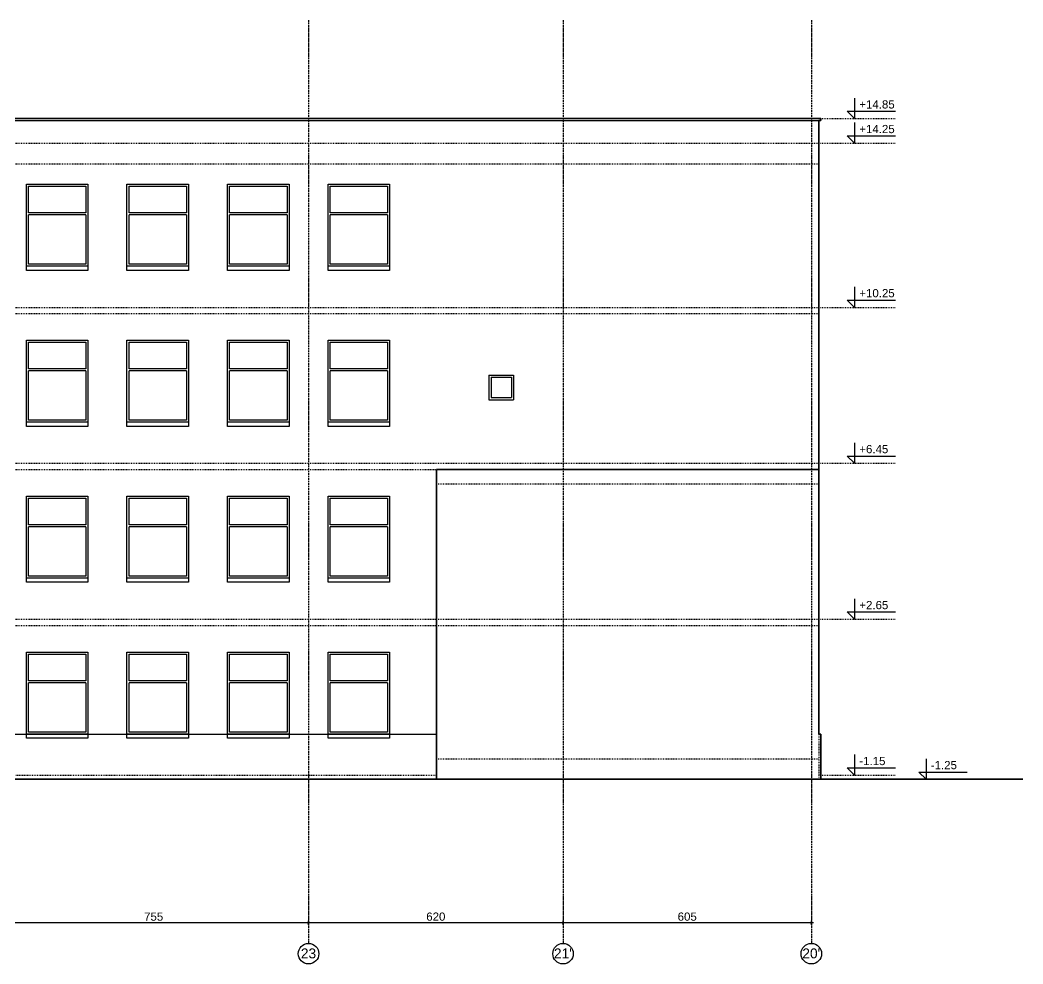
# Model space of a CAD drawing. Header units: inches. Extents: x -72385 to 39588, y -6525 to 66685.
# Drawn here: x 37144 to 39588, y 18051 to 20351 of the extents above; entities that cross this region are included whole.
import ezdxf

# ---------------------------------------------------------------- set-up
doc = ezdxf.new("R2010")
doc.units = ezdxf.units.IN
doc.header["$MEASUREMENT"] = 0
doc.linetypes.add('DashDot', pattern=[0.6, 0.4, -0.1, 0, -0.1])
doc.linetypes.add('Hidden', pattern=[0.4, 0.2, -0.2])
for name, color, linetype, lineweight in [('Надписи коти външни', 252, 'Continuous', 25), ('Надписи нива', 252, 'Continuous', 25), ('Надписи Оси', 252, 'Continuous', 25), ('Оси', 252, 'DashDot', 25), ('Фасади Разрези дебело', 7, 'Continuous', 35), ('Фасади Разрези пунктир', 253, 'Hidden', 25), ('Фасади Разрези тънко', 253, 'Continuous', 25)]:
    doc.layers.add(name, color=color, linetype=linetype, lineweight=lineweight)
doc.styles.add('Arial Regular', font='arial.ttf')
doc.styles.get("Standard").update_dxf_attribs({"font": 'arial.ttf'})
doc.dimstyles.new('Annotative', dxfattribs={"dimscale": 0, "dimtxt": 20, "dimasz": 5, "dimexe": 5, "dimexo": 5, "dimgap": 5, "dimtad": 1, "dimdec": 0, "dimzin": 0, "dimdsep": 46, "dimtxsty": 'Standard', "dimblk": 'ARCHTICK', "dimcen": 5, "dimdle": 5, "dimadec": 0, "dimazin": 0, "dimtfac": 1, "dimtdec": 0, "dimtofl": 0, "dimtmove": 0, "dimatfit": 3, "dimldrblk": 'ARCHTICK', "dimfxl": 5, "dimfxlon": 1, "dimtolj": 1, "dimtzin": 0, "dimarcsym": 1})

# ---------------------------------------------------------------- blocks, each defined once
blk = doc.blocks.new('_ArchTick')
at = {"color": 0, "linetype": 'ByBlock', "const_width": 0.15}
blk.add_lwpolyline([(-0.5, -0.5), (0.5, 0.5)], dxfattribs=at)
blk = doc.blocks.new('*D7046')
at = {"layer": 'Defpoints', "color": 0, "ltscale": 10, "transparency": 16777216}
for p in [(38467.3, 18150.9), (38467.3, 18100.9), (39072.3, 18100.9)]:
    blk.add_point(p, dxfattribs=at)
at = {"layer": 'Надписи коти външни', "color": 0, "lineweight": -2, "ltscale": 10, "transparency": 16777216}
for p, q in [((38467.3, 18145.9), (38467.3, 18155.9)), ((39072.3, 18145.9), (39072.3, 18155.9)), ((39077.3, 18150.9), (38462.3, 18150.9))]:
    blk.add_line(p, q, dxfattribs=at)
at = {"layer": 'Надписи коти външни', "color": 0, "lineweight": -2, "ltscale": 10, "transparency": 16777216, "xscale": 5, "yscale": 5, "zscale": 5}
for p, rotation in [((38467.3, 18150.9), 180.0000000000106), ((39072.3, 18150.9), 1.06314956838105e-11)]:
    blk.add_blockref('_ArchTick', p, dxfattribs=dict(at, rotation=rotation))
at = {"layer": 'Надписи коти външни', "color": 0, "ltscale": 10, "transparency": 16777216, "insert": (38769.8, 18166.1), "char_height": 20, "attachment_point": 5}
blk.add_mtext('\\A1;605', dxfattribs=at)
blk = doc.blocks.new('*D7047')
at = {"layer": 'Defpoints', "color": 0, "ltscale": 10, "transparency": 16777216}
for p in [(37847.3, 18150.9), (37847.3, 18100.9), (38467.3, 18100.9)]:
    blk.add_point(p, dxfattribs=at)
at = {"layer": 'Надписи коти външни', "color": 0, "lineweight": -2, "ltscale": 10, "transparency": 16777216}
for p, q in [((37847.3, 18145.9), (37847.3, 18155.9)), ((38467.3, 18145.9), (38467.3, 18155.9)), ((38472.3, 18150.9), (37842.3, 18150.9))]:
    blk.add_line(p, q, dxfattribs=at)
at = {"layer": 'Надписи коти външни', "color": 0, "lineweight": -2, "ltscale": 10, "transparency": 16777216, "xscale": 5, "yscale": 5, "zscale": 5}
for p, rotation in [((37847.3, 18150.9), 180.0000000000108), ((38467.3, 18150.9), 1.079136779935652e-11)]:
    blk.add_blockref('_ArchTick', p, dxfattribs=dict(at, rotation=rotation))
at = {"layer": 'Надписи коти външни', "color": 0, "ltscale": 10, "transparency": 16777216, "insert": (38157.3, 18166.1), "char_height": 20, "attachment_point": 5}
blk.add_mtext('\\A1;620', dxfattribs=at)
blk = doc.blocks.new('*D7048')
at = {"layer": 'Defpoints', "color": 0, "ltscale": 10, "transparency": 16777216}
for p in [(37092.3, 18150.9), (37092.3, 18100.9), (37847.3, 18100.9)]:
    blk.add_point(p, dxfattribs=at)
at = {"layer": 'Надписи коти външни', "color": 0, "lineweight": -2, "ltscale": 10, "transparency": 16777216}
for p, q in [((37092.3, 18145.9), (37092.3, 18155.9)), ((37847.3, 18145.9), (37847.3, 18155.9)), ((37852.3, 18150.9), (37087.3, 18150.9))]:
    blk.add_line(p, q, dxfattribs=at)
at = {"layer": 'Надписи коти външни', "color": 0, "lineweight": -2, "ltscale": 10, "transparency": 16777216, "xscale": 5, "yscale": 5, "zscale": 5}
for p, rotation in [((37092.3, 18150.9), 180.0000000000108), ((37847.3, 18150.9), 1.079136779935652e-11)]:
    blk.add_blockref('_ArchTick', p, dxfattribs=dict(at, rotation=rotation))
at = {"layer": 'Надписи коти външни', "color": 0, "ltscale": 10, "transparency": 16777216, "insert": (37469.8, 18166.1), "char_height": 20, "attachment_point": 5}
blk.add_mtext('\\A1;755', dxfattribs=at)

msp = doc.modelspace()

# ---------------------------------------------------------------- linework, layer by layer
at = {"layer": 'Надписи нива', "ltscale": 10}
for p, q in [((39177.4, 20160.9), (39177.4, 20110.9)), ((39159.7, 20128.6), (39277.4, 20128.6)), ((39177.4, 20110.9), (39159.7, 20128.6)), ((39177.4, 20100.9), (39177.4, 20050.9)), ((39159.7, 20068.6), (39277.4, 20068.6)), ((39177.4, 20050.9), (39159.7, 20068.6)), ((39177.4, 19700.9), (39177.4, 19650.9)), ((39159.7, 19668.6), (39277.4, 19668.6)), ((39177.4, 19650.9), (39159.7, 19668.6)), ((39177.4, 19320.9), (39177.4, 19270.9)), ((39159.7, 19288.6), (39277.4, 19288.6)), ((39177.4, 19270.9), (39159.7, 19288.6)), ((39177.4, 18940.9), (39177.4, 18890.9)), ((39159.7, 18908.6), (39277.4, 18908.6)), ((39177.4, 18890.9), (39159.7, 18908.6)), ((39177.4, 18560.9), (39177.4, 18510.9)), ((39351.6, 18550.9), (39351.6, 18500.9)), ((39159.7, 18528.6), (39277.4, 18528.6)), ((39177.4, 18510.9), (39159.7, 18528.6)), ((39333.9, 18518.6), (39451.6, 18518.6)), ((39351.6, 18500.9), (39333.9, 18518.6))]:
    msp.add_line(p, q, dxfattribs=at)
at = {"layer": 'Надписи нива', "linetype": 'Hidden', "ltscale": 10}
for p, q in [((39090.5, 20110.9), (39277.4, 20110.9)), ((39090.5, 20050.9), (39277.4, 20050.9)), ((39090.5, 19650.9), (39277.4, 19650.9)), ((39090.5, 19270.9), (39277.4, 19270.9)), ((39090.5, 18890.9), (39277.4, 18890.9)), ((39090.5, 18510.9), (39277.4, 18510.9))]:
    msp.add_line(p, q, dxfattribs=at)
at = {"layer": 'Надписи Оси', "ltscale": 50}
for centre in [(37847.3, 18075.9), (38467.3, 18075.9), (39072.3, 18075.9)]:
    msp.add_circle(centre, 25, dxfattribs=at)
at = {"layer": 'Оси', "ltscale": 10}
for p, q in [((37847.3, 20350.9), (37847.3, 18100.9)), ((38467.3, 20350.9), (38467.3, 18100.9)), ((39072.3, 20350.9), (39072.3, 18100.9))]:
    msp.add_line(p, q, dxfattribs=at)
at = {"layer": 'Фасади Разрези дебело', "ltscale": 10, "extrusion": (-1.22465e-16, 1, -2.22045e-16)}
msp.add_line((35101.9, 20110.9), (39095.5, 20110.9), dxfattribs=at)
at = {"layer": 'Фасади Разрези дебело', "ltscale": 10}
for p, q in [((39095.5, 20110.9), (39095.5, 20105.9)), ((39090.5, 20105.9), (39090.5, 18610.9)), ((39090.5, 20105.9), (39095.5, 20105.9)), ((38158.9, 19255.9), (38158.9, 18500.9)), ((39090.5, 18610.9), (39095.5, 18610.9)), ((39095.5, 18610.9), (39095.5, 18500.9))]:
    msp.add_line(p, q, dxfattribs=at)
at = {"layer": 'Фасади Разрези дебело', "ltscale": 10, "extrusion": (2.5431e-15, 1, -2.22045e-16)}
msp.add_line((38158.9, 19255.9), (39090.5, 19255.9), dxfattribs=at)
at = {"layer": 'Фасади Разрези дебело', "ltscale": 10, "extrusion": (1.2091e-15, 1, -2.22045e-16)}
msp.add_line((34606.9, 18500.9), (39587.8, 18500.9), dxfattribs=at)
at = {"layer": 'Фасади Разрези пунктир', "ltscale": 10, "extrusion": (-1.22465e-16, 1, -2.22045e-16)}
for p, q in [((35106.9, 20050.9), (39090.5, 20050.9)), ((35106.9, 20000.9), (39090.5, 20000.9)), ((35106.9, 19650.9), (39090.5, 19650.9)), ((35106.9, 19635.9), (39090.5, 19635.9)), ((35106.9, 19270.9), (39090.5, 19270.9)), ((35106.9, 19255.9), (38158.9, 19255.9)), ((38158.9, 19220.9), (39090.5, 19220.9)), ((35106.9, 18890.9), (38158.9, 18890.9)), ((38158.9, 18890.9), (39090.5, 18890.9)), ((35106.9, 18875.9), (38158.9, 18875.9)), ((38158.9, 18875.9), (39090.5, 18875.9)), ((38158.9, 18550.9), (39090.5, 18550.9)), ((36437.7, 18510.9), (38158.9, 18510.9))]:
    msp.add_line(p, q, dxfattribs=at)
at = {"layer": 'Фасади Разрези пунктир', "ltscale": 10}
msp.add_line((39090.5, 18610.9), (39090.5, 18500.9), dxfattribs=at)
at = {"layer": 'Фасади Разрези тънко', "ltscale": 10, "extrusion": (-1.22465e-16, 1, -2.22045e-16)}
for p, q in [((35106.9, 20105.9), (39090.5, 20105.9)), ((38286.8, 19485.9), (38346.8, 19485.9)), ((38291.8, 19480.9), (38341.8, 19480.9)), ((38286.8, 19425.9), (38346.8, 19425.9)), ((38291.8, 19430.9), (38341.8, 19430.9))]:
    msp.add_line(p, q, dxfattribs=at)
at = {"layer": 'Фасади Разрези тънко', "ltscale": 10}
for p, q in [((37159.8, 19950.9), (37309.8, 19950.9)), ((37159.8, 19750.9), (37159.8, 19950.9)), ((37164.8, 19945.9), (37304.8, 19945.9)), ((37164.8, 19880.9), (37164.8, 19945.9)), ((37304.8, 19945.9), (37304.8, 19880.9)), ((37309.8, 19950.9), (37309.8, 19750.9)), ((37404.8, 19950.9), (37554.8, 19950.9)), ((37404.8, 19750.9), (37404.8, 19950.9)), ((37409.8, 19945.9), (37549.8, 19945.9)), ((37409.8, 19880.9), (37409.8, 19945.9)), ((37549.8, 19945.9), (37549.8, 19880.9)), ((37554.8, 19950.9), (37554.8, 19750.9)), ((37649.8, 19950.9), (37799.8, 19950.9)), ((37649.8, 19750.9), (37649.8, 19950.9)), ((37654.8, 19945.9), (37794.8, 19945.9)), ((37654.8, 19880.9), (37654.8, 19945.9)), ((37794.8, 19945.9), (37794.8, 19880.9)), ((37799.8, 19950.9), (37799.8, 19750.9)), ((37894.8, 19950.9), (38044.8, 19950.9)), ((37894.8, 19750.9), (37894.8, 19950.9)), ((37899.8, 19945.9), (38039.8, 19945.9)), ((37899.8, 19880.9), (37899.8, 19945.9)), ((38039.8, 19945.9), (38039.8, 19880.9)), ((38044.8, 19950.9), (38044.8, 19750.9)), ((37304.8, 19880.9), (37164.8, 19880.9)), ((37304.8, 19875.9), (37164.8, 19875.9)), ((37164.8, 19755.9), (37164.8, 19875.9)), ((37304.8, 19875.9), (37304.8, 19755.9)), ((37549.8, 19880.9), (37409.8, 19880.9)), ((37549.8, 19875.9), (37409.8, 19875.9)), ((37409.8, 19755.9), (37409.8, 19875.9)), ((37549.8, 19875.9), (37549.8, 19755.9)), ((37794.8, 19880.9), (37654.8, 19880.9)), ((37794.8, 19875.9), (37654.8, 19875.9)), ((37654.8, 19755.9), (37654.8, 19875.9)), ((37794.8, 19875.9), (37794.8, 19755.9)), ((38039.8, 19880.9), (37899.8, 19880.9)), ((38039.8, 19875.9), (37899.8, 19875.9)), ((37899.8, 19755.9), (37899.8, 19875.9)), ((38039.8, 19875.9), (38039.8, 19755.9)), ((37309.8, 19750.9), (37159.8, 19750.9)), ((37159.8, 19740.9), (37159.8, 19750.9)), ((37304.8, 19755.9), (37164.8, 19755.9)), ((37309.8, 19750.9), (37309.8, 19740.9)), ((37554.8, 19750.9), (37404.8, 19750.9)), ((37404.8, 19740.9), (37404.8, 19750.9)), ((37549.8, 19755.9), (37409.8, 19755.9)), ((37554.8, 19750.9), (37554.8, 19740.9)), ((37799.8, 19750.9), (37649.8, 19750.9)), ((37649.8, 19740.9), (37649.8, 19750.9)), ((37794.8, 19755.9), (37654.8, 19755.9)), ((37799.8, 19750.9), (37799.8, 19740.9)), ((38044.8, 19750.9), (37894.8, 19750.9)), ((37894.8, 19740.9), (37894.8, 19750.9)), ((38039.8, 19755.9), (37899.8, 19755.9)), ((38044.8, 19750.9), (38044.8, 19740.9)), ((37309.8, 19740.9), (37159.8, 19740.9)), ((37554.8, 19740.9), (37404.8, 19740.9)), ((37799.8, 19740.9), (37649.8, 19740.9)), ((38044.8, 19740.9), (37894.8, 19740.9)), ((37159.8, 19570.9), (37309.8, 19570.9)), ((37159.8, 19370.9), (37159.8, 19570.9)), ((37164.8, 19565.9), (37304.8, 19565.9)), ((37164.8, 19500.9), (37164.8, 19565.9)), ((37304.8, 19565.9), (37304.8, 19500.9)), ((37309.8, 19570.9), (37309.8, 19370.9)), ((37404.8, 19570.9), (37554.8, 19570.9)), ((37404.8, 19370.9), (37404.8, 19570.9)), ((37409.8, 19565.9), (37549.8, 19565.9)), ((37409.8, 19500.9), (37409.8, 19565.9)), ((37549.8, 19565.9), (37549.8, 19500.9)), ((37554.8, 19570.9), (37554.8, 19370.9)), ((37649.8, 19570.9), (37799.8, 19570.9)), ((37649.8, 19370.9), (37649.8, 19570.9)), ((37654.8, 19565.9), (37794.8, 19565.9)), ((37654.8, 19500.9), (37654.8, 19565.9)), ((37794.8, 19565.9), (37794.8, 19500.9)), ((37799.8, 19570.9), (37799.8, 19370.9)), ((37894.8, 19570.9), (38044.8, 19570.9)), ((37894.8, 19370.9), (37894.8, 19570.9)), ((37899.8, 19565.9), (38039.8, 19565.9)), ((37899.8, 19500.9), (37899.8, 19565.9)), ((38039.8, 19565.9), (38039.8, 19500.9)), ((38044.8, 19570.9), (38044.8, 19370.9)), ((37304.8, 19500.9), (37164.8, 19500.9)), ((37549.8, 19500.9), (37409.8, 19500.9)), ((37794.8, 19500.9), (37654.8, 19500.9)), ((38039.8, 19500.9), (37899.8, 19500.9)), ((37304.8, 19495.9), (37164.8, 19495.9)), ((37164.8, 19375.9), (37164.8, 19495.9)), ((37304.8, 19495.9), (37304.8, 19375.9)), ((37549.8, 19495.9), (37409.8, 19495.9)), ((37409.8, 19375.9), (37409.8, 19495.9)), ((37549.8, 19495.9), (37549.8, 19375.9)), ((37794.8, 19495.9), (37654.8, 19495.9)), ((37654.8, 19375.9), (37654.8, 19495.9)), ((37794.8, 19495.9), (37794.8, 19375.9)), ((38039.8, 19495.9), (37899.8, 19495.9)), ((37899.8, 19375.9), (37899.8, 19495.9)), ((38039.8, 19495.9), (38039.8, 19375.9)), ((38286.8, 19485.9), (38286.8, 19425.9)), ((38291.8, 19480.9), (38291.8, 19430.9)), ((38341.8, 19480.9), (38341.8, 19430.9)), ((38346.8, 19485.9), (38346.8, 19425.9)), ((37309.8, 19370.9), (37159.8, 19370.9)), ((37159.8, 19360.9), (37159.8, 19370.9)), ((37309.8, 19360.9), (37159.8, 19360.9)), ((37304.8, 19375.9), (37164.8, 19375.9)), ((37309.8, 19370.9), (37309.8, 19360.9)), ((37554.8, 19370.9), (37404.8, 19370.9)), ((37404.8, 19360.9), (37404.8, 19370.9)), ((37554.8, 19360.9), (37404.8, 19360.9)), ((37549.8, 19375.9), (37409.8, 19375.9)), ((37554.8, 19370.9), (37554.8, 19360.9)), ((37799.8, 19370.9), (37649.8, 19370.9)), ((37649.8, 19360.9), (37649.8, 19370.9)), ((37799.8, 19360.9), (37649.8, 19360.9)), ((37794.8, 19375.9), (37654.8, 19375.9)), ((37799.8, 19370.9), (37799.8, 19360.9)), ((38044.8, 19370.9), (37894.8, 19370.9)), ((37894.8, 19360.9), (37894.8, 19370.9)), ((38044.8, 19360.9), (37894.8, 19360.9)), ((38039.8, 19375.9), (37899.8, 19375.9)), ((38044.8, 19370.9), (38044.8, 19360.9)), ((37159.8, 19190.9), (37309.8, 19190.9)), ((37159.8, 18990.9), (37159.8, 19190.9)), ((37164.8, 19185.9), (37304.8, 19185.9)), ((37164.8, 19120.9), (37164.8, 19185.9)), ((37304.8, 19185.9), (37304.8, 19120.9)), ((37309.8, 19190.9), (37309.8, 18990.9)), ((37404.8, 19190.9), (37554.8, 19190.9)), ((37404.8, 18990.9), (37404.8, 19190.9)), ((37409.8, 19185.9), (37549.8, 19185.9)), ((37409.8, 19120.9), (37409.8, 19185.9)), ((37549.8, 19185.9), (37549.8, 19120.9)), ((37554.8, 19190.9), (37554.8, 18990.9)), ((37649.8, 19190.9), (37799.8, 19190.9)), ((37649.8, 18990.9), (37649.8, 19190.9)), ((37654.8, 19185.9), (37794.8, 19185.9)), ((37654.8, 19120.9), (37654.8, 19185.9)), ((37794.8, 19185.9), (37794.8, 19120.9)), ((37799.8, 19190.9), (37799.8, 18990.9)), ((37894.8, 19190.9), (38044.8, 19190.9)), ((37894.8, 18990.9), (37894.8, 19190.9)), ((37899.8, 19185.9), (38039.8, 19185.9)), ((37899.8, 19120.9), (37899.8, 19185.9)), ((38039.8, 19185.9), (38039.8, 19120.9)), ((38044.8, 19190.9), (38044.8, 18990.9)), ((37304.8, 19120.9), (37164.8, 19120.9)), ((37304.8, 19115.9), (37164.8, 19115.9)), ((37164.8, 18995.9), (37164.8, 19115.9)), ((37304.8, 19115.9), (37304.8, 18995.9)), ((37549.8, 19120.9), (37409.8, 19120.9)), ((37549.8, 19115.9), (37409.8, 19115.9)), ((37409.8, 18995.9), (37409.8, 19115.9)), ((37549.8, 19115.9), (37549.8, 18995.9)), ((37794.8, 19120.9), (37654.8, 19120.9)), ((37794.8, 19115.9), (37654.8, 19115.9)), ((37654.8, 18995.9), (37654.8, 19115.9)), ((37794.8, 19115.9), (37794.8, 18995.9)), ((38039.8, 19120.9), (37899.8, 19120.9)), ((38039.8, 19115.9), (37899.8, 19115.9)), ((37899.8, 18995.9), (37899.8, 19115.9)), ((38039.8, 19115.9), (38039.8, 18995.9)), ((37309.8, 18990.9), (37159.8, 18990.9)), ((37159.8, 18980.9), (37159.8, 18990.9)), ((37304.8, 18995.9), (37164.8, 18995.9)), ((37309.8, 18990.9), (37309.8, 18980.9)), ((37554.8, 18990.9), (37404.8, 18990.9)), ((37404.8, 18980.9), (37404.8, 18990.9)), ((37549.8, 18995.9), (37409.8, 18995.9)), ((37554.8, 18990.9), (37554.8, 18980.9)), ((37799.8, 18990.9), (37649.8, 18990.9)), ((37649.8, 18980.9), (37649.8, 18990.9)), ((37794.8, 18995.9), (37654.8, 18995.9)), ((37799.8, 18990.9), (37799.8, 18980.9)), ((38044.8, 18990.9), (37894.8, 18990.9)), ((37894.8, 18980.9), (37894.8, 18990.9)), ((38039.8, 18995.9), (37899.8, 18995.9)), ((38044.8, 18990.9), (38044.8, 18980.9)), ((37309.8, 18980.9), (37159.8, 18980.9)), ((37554.8, 18980.9), (37404.8, 18980.9)), ((37799.8, 18980.9), (37649.8, 18980.9)), ((38044.8, 18980.9), (37894.8, 18980.9)), ((37159.8, 18810.9), (37309.8, 18810.9)), ((37159.8, 18610.9), (37159.8, 18810.9)), ((37164.8, 18805.9), (37304.8, 18805.9)), ((37164.8, 18740.9), (37164.8, 18805.9)), ((37304.8, 18805.9), (37304.8, 18740.9)), ((37309.8, 18810.9), (37309.8, 18610.9)), ((37404.8, 18810.9), (37554.8, 18810.9)), ((37404.8, 18610.9), (37404.8, 18810.9)), ((37409.8, 18805.9), (37549.8, 18805.9)), ((37409.8, 18740.9), (37409.8, 18805.9)), ((37549.8, 18805.9), (37549.8, 18740.9)), ((37554.8, 18810.9), (37554.8, 18610.9)), ((37649.8, 18810.9), (37799.8, 18810.9)), ((37649.8, 18610.9), (37649.8, 18810.9)), ((37654.8, 18805.9), (37794.8, 18805.9)), ((37654.8, 18740.9), (37654.8, 18805.9)), ((37794.8, 18805.9), (37794.8, 18740.9)), ((37799.8, 18810.9), (37799.8, 18610.9)), ((37894.8, 18810.9), (38044.8, 18810.9)), ((37894.8, 18610.9), (37894.8, 18810.9)), ((37899.8, 18805.9), (38039.8, 18805.9)), ((37899.8, 18740.9), (37899.8, 18805.9)), ((38039.8, 18805.9), (38039.8, 18740.9)), ((38044.8, 18810.9), (38044.8, 18610.9)), ((37304.8, 18740.9), (37164.8, 18740.9)), ((37304.8, 18735.9), (37164.8, 18735.9)), ((37164.8, 18615.9), (37164.8, 18735.9)), ((37304.8, 18735.9), (37304.8, 18615.9)), ((37549.8, 18740.9), (37409.8, 18740.9)), ((37549.8, 18735.9), (37409.8, 18735.9)), ((37409.8, 18615.9), (37409.8, 18735.9)), ((37549.8, 18735.9), (37549.8, 18615.9)), ((37794.8, 18740.9), (37654.8, 18740.9)), ((37794.8, 18735.9), (37654.8, 18735.9)), ((37654.8, 18615.9), (37654.8, 18735.9)), ((37794.8, 18735.9), (37794.8, 18615.9)), ((38039.8, 18740.9), (37899.8, 18740.9)), ((38039.8, 18735.9), (37899.8, 18735.9)), ((37899.8, 18615.9), (37899.8, 18735.9)), ((38039.8, 18735.9), (38039.8, 18615.9)), ((37309.8, 18610.9), (37159.8, 18610.9)), ((37159.8, 18600.9), (37159.8, 18610.9)), ((37309.8, 18600.9), (37159.8, 18600.9)), ((37304.8, 18615.9), (37164.8, 18615.9)), ((37309.8, 18610.9), (37309.8, 18600.9)), ((37554.8, 18610.9), (37404.8, 18610.9)), ((37404.8, 18600.9), (37404.8, 18610.9)), ((37554.8, 18600.9), (37404.8, 18600.9)), ((37549.8, 18615.9), (37409.8, 18615.9)), ((37554.8, 18610.9), (37554.8, 18600.9)), ((37799.8, 18610.9), (37649.8, 18610.9)), ((37649.8, 18600.9), (37649.8, 18610.9)), ((37799.8, 18600.9), (37649.8, 18600.9)), ((37794.8, 18615.9), (37654.8, 18615.9)), ((37799.8, 18610.9), (37799.8, 18600.9)), ((38044.8, 18610.9), (37894.8, 18610.9)), ((37894.8, 18600.9), (37894.8, 18610.9)), ((38044.8, 18600.9), (37894.8, 18600.9)), ((38039.8, 18615.9), (37899.8, 18615.9)), ((38044.8, 18610.9), (38044.8, 18600.9))]:
    msp.add_line(p, q, dxfattribs=at)
at = {"layer": 'Фасади Разрези тънко', "ltscale": 10, "extrusion": (1.2091e-15, 1, -2.22045e-16)}
msp.add_line((36091.9, 18610.9), (38158.9, 18610.9), dxfattribs=at)

# ---------------------------------------------------------------- texts
at = {"layer": 'Надписи нива', "ltscale": 10, "char_height": 20, "width": 180.489, "attachment_point": 1, "style": 'Arial Regular'}
for s, insert in [('+14.85', (39189.1, 20155.4)), ('+14.25', (39189.1, 20095.4)), ('+10.25', (39189.1, 19695.4)), ('+6.45', (39189.1, 19315.4)), ('+2.65', (39189.1, 18935.4)), ('-1.15', (39189.1, 18555.4)), ('-1.25', (39363.3, 18545.4))]:
    msp.add_mtext(s, dxfattribs=dict(at, insert=insert))
at = {"layer": 'Надписи Оси', "ltscale": 100, "char_height": 24, "width": 27.213, "attachment_point": 3, "style": 'Arial Regular'}
for s, insert in [('\\pxqc;23', (37860.7, 18088.6)), ("\\pxqc;21'", (38480.4, 18088.6)), ("\\pxqc;20'", (39085.7, 18088.6))]:
    msp.add_mtext(s, dxfattribs=dict(at, insert=insert))

# ---------------------------------------------------------------- dimensions: what is measured, and where the dimension line sits
at = {"layer": 'Надписи коти външни', "ltscale": 10}
for p1, p2, picture, middle in [((37847.3, 18100.9), (37092.3, 18100.9), '*D7048', (37469.8, 18166.1)), ((38467.3, 18100.9), (37847.3, 18100.9), '*D7047', (38157.3, 18166.1)), ((39072.3, 18100.9), (38467.3, 18100.9), '*D7046', (38769.8, 18166.1))]:
    dim = msp.add_aligned_dim(p1=p1, p2=p2, distance=-50, dimstyle='Annotative', override={"dimscale": 0, "dimtix": 0, "dimtofl": 0, "dimtmove": 0, "dimatfit": 3}, dxfattribs=at)
    dim.commit()
    dim.dimension.update_dxf_attribs({"geometry": picture, "text_midpoint": middle})

doc.saveas('drawing.dxf')
